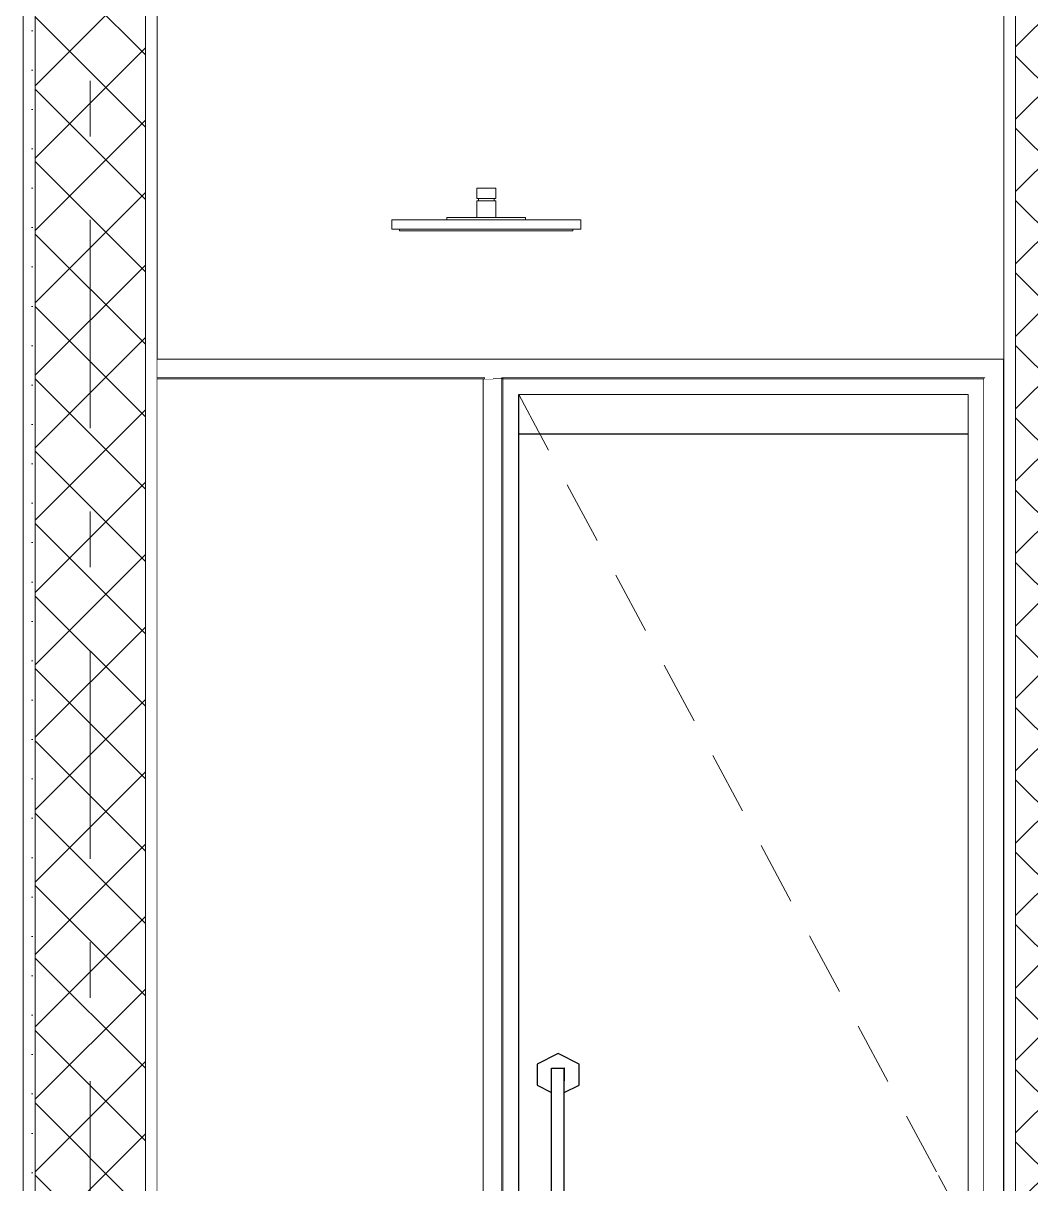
# Model space of a CAD drawing. Header units: millimetres. Extents: x -48147 to 1414029, y -496296 to 18123.
# Drawn here: x 1379623 to 1380901, y -489701 to -488227 of the extents above; entities that cross this region are included whole.
import ezdxf
from ezdxf.enums import TextEntityAlignment as Align

# ---------------------------------------------------------------- set-up
doc = ezdxf.new("R2010")
doc.units = ezdxf.units.MM
doc.header["$MEASUREMENT"] = 0
doc.linetypes.add('Double Dashed', pattern=[546.805537, 264.583325, -105.833328, 70.555556, -105.833328])
doc.linetypes.add('Wipeout_Contour', pattern=[1000, 0, -1000])
for name, color, linetype in [('New_A-15-MG_Structural_Grid_Phase_2', 7, 'Continuous'), ('New_A-25-M_Wall_Int', 7, 'Continuous'), ('New_A-35-M_FFE_Sanitary', 7, 'Continuous')]:
    doc.layers.add(name, color=color, linetype=linetype)
for name, color, linetype, lineweight, true_color in [('New_A-15-MG_Structural_Grid_Phase_2_Pen_No__222', 7, 'Continuous', 13, 0x65af33), ('New_A-25-M_Wall_Int_Pen_No__107', 7, 'Continuous', 15, 0xa6a6a6), ('New_A-35-M_FFE_Sanitary_Pen_No__23', 7, 'Continuous', 30, 0x2a2a2a), ('New_A-35-M_FFE_Sanitary_Pen_No__64', 7, 'Continuous', 20, 0x606060)]:
    doc.layers.add(name, color=color, linetype=linetype, lineweight=lineweight, true_color=true_color)
for name, color, linetype, lineweight in [('New_A-25-M_Wall_Int_Pen_No__1', 7, 'Continuous', 13), ('New_A-35-M_FFE_Sanitary_Pen_No__3', 7, 'Continuous', 18), ('New_A-35-M_FFE_Sanitary_Pen_No__87', 8, 'Continuous', 20)]:
    doc.layers.add(name, color=color, linetype=linetype, lineweight=lineweight)
doc.styles.add('GENERATED_STYLE_2', font='')
doc.styles.get('GENERATED_STYLE_2').set_extended_font_data('Swis721 BT')
pattern_1 = [(45, (1372878.996, -490836.73), (-45.96194, 45.96194), []), (135, (1372878.996, -490836.73), (45.96194, 45.96194), [])]

# ---------------------------------------------------------------- blocks, each defined once
blk = doc.blocks.new('Section Elem_180_2', base_point=(1372879, -490836.7))
at = {"color": 254, "linetype": 'Wipeout_Contour', "lineweight": 0, "ltscale": 5854966.114026876}
blk.add_wipeout([(1379622.7, -487236.7), (1379622.7, -490836.7), (1379637.7, -490836.7), (1379637.7, -487236.7)], dxfattribs=at).dxf.layer = 'New_A-25-M_Wall_Int'
at = {"layer": 'New_A-25-M_Wall_Int_Pen_No__107', "linetype": 'Continuous'}
h = blk.add_hatch(dxfattribs=at)
h.set_pattern_fill('Plaster_0002', color=256, style=0, pattern_type=2)
h.set_pattern_definition([(270, (1372879, -490836.73), (86.6025, 0), [0, -50]), (270, (1372922.3, -490861.73), (86.6025, 0), [0, -50])])
h.paths.add_polyline_path([(1379622.7, -487236.7), (1379622.7, -490836.7), (1379637.7, -490836.7), (1379637.7, -487236.7)])
at = {"layer": 'New_A-25-M_Wall_Int_Pen_No__1', "linetype": 'Continuous'}
blk.add_line((1379622.7, -487236.7), (1379622.7, -490836.7), dxfattribs=at)
at = {"color": 254, "linetype": 'Wipeout_Contour', "lineweight": 0, "ltscale": 5855258.302151413}
blk.add_wipeout([(1379637.7, -490836.7), (1379777.7, -490836.7), (1379777.7, -487236.7), (1379637.7, -487236.7)], dxfattribs=at).dxf.layer = 'New_A-25-M_Wall_Int'
at = {"layer": 'New_A-25-M_Wall_Int_Pen_No__107', "linetype": 'Continuous'}
h = blk.add_hatch(dxfattribs=at)
h.set_pattern_fill('Concrete_Block_0002', color=256, style=0, pattern_type=2)
h.set_pattern_definition(pattern_1)
h.paths.add_polyline_path([(1379637.7, -490836.7), (1379777.7, -490836.7), (1379777.7, -487236.7), (1379637.7, -487236.7)])
at = {"layer": 'New_A-25-M_Wall_Int_Pen_No__1', "linetype": 'Continuous'}
blk.add_line((1379637.7, -487236.7), (1379637.7, -490836.7), dxfattribs=at)
at = {"color": 254, "linetype": 'Wipeout_Contour', "lineweight": 0, "ltscale": 5855550.490576725}
blk.add_wipeout([(1379777.7, -490836.7), (1379792.7, -490836.7), (1379792.7, -487236.7), (1379777.7, -487236.7)], dxfattribs=at).dxf.layer = 'New_A-25-M_Wall_Int'
at = {"layer": 'New_A-25-M_Wall_Int_Pen_No__107', "linetype": 'Continuous'}
h = blk.add_hatch(dxfattribs=at)
h.set_pattern_fill('Plaster_0002', color=256, style=0, pattern_type=2)
h.set_pattern_definition([(270, (1372879, -490836.73), (86.6025, 0), [0, -50]), (270, (1372922.3, -490861.73), (86.6025, 0), [0, -50])])
h.paths.add_polyline_path([(1379777.7, -490836.7), (1379792.7, -490836.7), (1379792.7, -487236.7), (1379777.7, -487236.7)])
at = {"layer": 'New_A-25-M_Wall_Int_Pen_No__1', "linetype": 'Continuous'}
for p, q in [((1379777.7, -487236.7), (1379777.7, -490836.7)), ((1379792.7, -487236.7), (1379792.7, -490836.7))]:
    blk.add_line(p, q, dxfattribs=at)
blk = doc.blocks.new('Section Elem_219_2', base_point=(1372879, -490836.7))
at = {"color": 254, "linetype": 'Wipeout_Contour', "lineweight": 0, "ltscale": 5856806.047472159}
blk.add_wipeout([(1380320.3, -488488.7), (1380305.6, -488488.7), (1380305.6, -488490.7), (1380320.3, -488490.7)], dxfattribs=at).dxf.layer = 'New_A-35-M_FFE_Sanitary'
at = {"color": 254, "linetype": 'Wipeout_Contour', "lineweight": 0, "ltscale": 5856831.890784539}
blk.add_wipeout([(1380314.3, -488476.7), (1380314.3, -488488.7), (1380330.3, -488488.7), (1380330.3, -488476.7)], dxfattribs=at).dxf.layer = 'New_A-35-M_FFE_Sanitary'
at = {"color": 254, "linetype": 'Wipeout_Contour', "lineweight": 0, "ltscale": 5856702.39274313}
blk.add_wipeout([(1380265.3, -488490.7), (1380305.6, -488490.7), (1380305.6, -488488.7), (1380265.3, -488488.7)], dxfattribs=at).dxf.layer = 'New_A-35-M_FFE_Sanitary'
at = {"layer": 'New_A-35-M_FFE_Sanitary_Pen_No__64', "linetype": 'Continuous'}
blk.add_line((1380330.3, -488488.7), (1380330.3, -488476.7), dxfattribs=at)
at = {"color": 254, "linetype": 'Wipeout_Contour', "lineweight": 0, "ltscale": 5856522.808494554}
blk.add_wipeout([(1380210.3, -488490.7), (1380265.3, -488490.7), (1380265.3, -488488.7), (1380210.3, -488488.7)], dxfattribs=at).dxf.layer = 'New_A-35-M_FFE_Sanitary'
at = {"color": 254, "linetype": 'Wipeout_Contour', "lineweight": 0, "ltscale": 5856718.812649708}
blk.add_wipeout([(1380270.3, -488488.7), (1380314.3, -488488.7), (1380314.3, -488476.7), (1380270.3, -488476.7)], dxfattribs=at).dxf.layer = 'New_A-35-M_FFE_Sanitary'
at = {"color": 254, "linetype": 'Wipeout_Contour', "lineweight": 0, "ltscale": 5856315.414685984}
blk.add_wipeout([(1380155.3, -488490.7), (1380210.3, -488490.7), (1380210.3, -488488.7), (1380155.3, -488488.7)], dxfattribs=at).dxf.layer = 'New_A-35-M_FFE_Sanitary'
at = {"layer": 'New_A-35-M_FFE_Sanitary_Pen_No__64', "linetype": 'Continuous'}
for p, q in [((1380330.3, -488476.7), (1380314.3, -488476.7)), ((1380320.3, -488490.7), (1380305.6, -488490.7)), ((1380330.3, -488488.7), (1380314.3, -488488.7)), ((1380320.3, -488490.7), (1380320.3, -488488.7))]:
    blk.add_line(p, q, dxfattribs=at)
at = {"color": 254, "linetype": 'Wipeout_Contour', "lineweight": 0, "ltscale": 5856522.902179426}
blk.add_wipeout([(1380210.3, -488488.7), (1380270.3, -488488.7), (1380270.3, -488476.7), (1380210.3, -488476.7)], dxfattribs=at).dxf.layer = 'New_A-35-M_FFE_Sanitary'
at = {"color": 254, "linetype": 'Wipeout_Contour', "lineweight": 0, "ltscale": 5856135.782321278}
blk.add_wipeout([(1380115.1, -488490.7), (1380155.3, -488490.7), (1380155.3, -488488.7), (1380115.1, -488488.7)], dxfattribs=at).dxf.layer = 'New_A-35-M_FFE_Sanitary'
at = {"layer": 'New_A-35-M_FFE_Sanitary_Pen_No__64', "linetype": 'Continuous'}
for p, q in [((1380314.3, -488476.7), (1380270.3, -488476.7)), ((1380305.6, -488490.7), (1380265.3, -488490.7)), ((1380314.3, -488488.7), (1380270.3, -488488.7))]:
    blk.add_line(p, q, dxfattribs=at)
at = {"color": 254, "linetype": 'Wipeout_Contour', "lineweight": 0, "ltscale": 5856296.654027321}
blk.add_wipeout([(1380150.3, -488488.7), (1380210.3, -488488.7), (1380210.3, -488476.7), (1380150.3, -488476.7)], dxfattribs=at).dxf.layer = 'New_A-35-M_FFE_Sanitary'
at = {"color": 254, "linetype": 'Wipeout_Contour', "lineweight": 0, "ltscale": 5856575.590120832}
blk.add_wipeout([(1380253.6, -488473.7), (1380253.6, -488476.7), (1380260.3, -488476.7), (1380260.3, -488473.7)], dxfattribs=at).dxf.layer = 'New_A-35-M_FFE_Sanitary'
at = {"color": 254, "linetype": 'Wipeout_Contour', "lineweight": 0, "ltscale": 5856032.043242517}
blk.add_wipeout([(1380115.1, -488488.7), (1380100.3, -488488.7), (1380100.3, -488490.7), (1380115.1, -488490.7)], dxfattribs=at).dxf.layer = 'New_A-35-M_FFE_Sanitary'
at = {"layer": 'New_A-35-M_FFE_Sanitary_Pen_No__64', "linetype": 'Continuous'}
for p, q in [((1380270.3, -488488.7), (1380210.3, -488488.7)), ((1380265.3, -488490.7), (1380210.3, -488490.7))]:
    blk.add_line(p, q, dxfattribs=at)
at = {"color": 254, "linetype": 'Wipeout_Contour', "lineweight": 0, "ltscale": 5856100.691203447}
blk.add_wipeout([(1380106.4, -488488.7), (1380150.3, -488488.7), (1380150.3, -488476.7), (1380106.4, -488476.7)], dxfattribs=at).dxf.layer = 'New_A-35-M_FFE_Sanitary'
at = {"color": 254, "linetype": 'Wipeout_Contour', "lineweight": 0, "ltscale": 5856528.474350247}
blk.add_wipeout([(1380235.3, -488476.7), (1380253.6, -488476.7), (1380253.6, -488473.7), (1380235.3, -488473.7)], dxfattribs=at).dxf.layer = 'New_A-35-M_FFE_Sanitary'
at = {"layer": 'New_A-35-M_FFE_Sanitary_Pen_No__64', "linetype": 'Continuous'}
for p, q in [((1380260.3, -488473.7), (1380253.6, -488473.7)), ((1380260.3, -488476.7), (1380260.3, -488473.7)), ((1380155.3, -488490.7), (1380115.1, -488490.7)), ((1380210.3, -488488.7), (1380150.3, -488488.7)), ((1380210.3, -488490.7), (1380155.3, -488490.7))]:
    blk.add_line(p, q, dxfattribs=at)
at = {"color": 254, "linetype": 'Wipeout_Contour', "lineweight": 0, "ltscale": 5855987.521187297}
blk.add_wipeout([(1380106.4, -488476.7), (1380090.3, -488476.7), (1380090.3, -488488.7), (1380106.4, -488488.7)], dxfattribs=at).dxf.layer = 'New_A-35-M_FFE_Sanitary'
at = {"color": 254, "linetype": 'Wipeout_Contour', "lineweight": 0, "ltscale": 5856446.845047735}
blk.add_wipeout([(1380210.3, -488476.7), (1380235.3, -488476.7), (1380235.3, -488473.7), (1380210.3, -488473.7)], dxfattribs=at).dxf.layer = 'New_A-35-M_FFE_Sanitary'
at = {"layer": 'New_A-35-M_FFE_Sanitary_Pen_No__64', "linetype": 'Continuous'}
for p, q in [((1380106.4, -488476.7), (1380090.3, -488476.7)), ((1380090.3, -488488.7), (1380090.3, -488476.7)), ((1380150.3, -488476.7), (1380106.4, -488476.7)), ((1380253.6, -488473.7), (1380235.3, -488473.7)), ((1380106.4, -488488.7), (1380090.3, -488488.7)), ((1380100.3, -488490.7), (1380100.3, -488488.7)), ((1380115.1, -488490.7), (1380100.3, -488490.7)), ((1380150.3, -488488.7), (1380106.4, -488488.7))]:
    blk.add_line(p, q, dxfattribs=at)
at = {"color": 254, "linetype": 'Wipeout_Contour', "lineweight": 0, "ltscale": 5856425.875113416}
blk.add_wipeout([(1380220.7, -488473.7), (1380222.3, -488473.7), (1380222.3, -488452.7), (1380220.7, -488452.7)], dxfattribs=at).dxf.layer = 'New_A-35-M_FFE_Sanitary'
at = {"color": 254, "linetype": 'Wipeout_Contour', "lineweight": 0, "ltscale": 5856352.574823344}
blk.add_wipeout([(1380185.3, -488476.7), (1380210.3, -488476.7), (1380210.3, -488473.7), (1380185.3, -488473.7)], dxfattribs=at).dxf.layer = 'New_A-35-M_FFE_Sanitary'
at = {"color": 254, "linetype": 'Wipeout_Contour', "lineweight": 0, "ltscale": 5856414.567323554}
blk.add_wipeout([(1380216.3, -488473.7), (1380220.7, -488473.7), (1380220.7, -488452.7), (1380216.3, -488452.7)], dxfattribs=at).dxf.layer = 'New_A-35-M_FFE_Sanitary'
at = {"color": 254, "linetype": 'Wipeout_Contour', "lineweight": 0, "ltscale": 5856270.923307633}
blk.add_wipeout([(1380167, -488476.7), (1380185.3, -488476.7), (1380185.3, -488473.7), (1380167, -488473.7)], dxfattribs=at).dxf.layer = 'New_A-35-M_FFE_Sanitary'
at = {"color": 254, "linetype": 'Wipeout_Contour', "lineweight": 0, "ltscale": 5856394.976263388}
blk.add_wipeout([(1380210.3, -488473.7), (1380216.3, -488473.7), (1380216.3, -488452.7), (1380210.3, -488452.7)], dxfattribs=at).dxf.layer = 'New_A-35-M_FFE_Sanitary'
at = {"color": 254, "linetype": 'Wipeout_Contour', "lineweight": 0, "ltscale": 5856223.768853991}
blk.add_wipeout([(1380160.3, -488473.7), (1380160.3, -488476.7), (1380167, -488476.7), (1380167, -488473.7)], dxfattribs=at).dxf.layer = 'New_A-35-M_FFE_Sanitary'
at = {"layer": 'New_A-35-M_FFE_Sanitary_Pen_No__64', "linetype": 'Continuous'}
for p, q in [((1380167, -488473.7), (1380160.3, -488473.7)), ((1380160.3, -488476.7), (1380160.3, -488473.7)), ((1380185.3, -488473.7), (1380167, -488473.7))]:
    blk.add_line(p, q, dxfattribs=at)
at = {"color": 254, "linetype": 'Wipeout_Contour', "lineweight": 0, "ltscale": 5856372.351347681}
blk.add_wipeout([(1380204.3, -488473.7), (1380210.3, -488473.7), (1380210.3, -488452.7), (1380204.3, -488452.7)], dxfattribs=at).dxf.layer = 'New_A-35-M_FFE_Sanitary'
at = {"color": 254, "linetype": 'Wipeout_Contour', "lineweight": 0, "ltscale": 5856402.824210279}
blk.add_wipeout([(1380219, -488452.7), (1380220.3, -488452.7), (1380220.3, -488449.7), (1380219, -488449.7)], dxfattribs=at).dxf.layer = 'New_A-35-M_FFE_Sanitary'
at = {"color": 254, "linetype": 'Wipeout_Contour', "lineweight": 0, "ltscale": 5856352.754904328}
blk.add_wipeout([(1380199.9, -488473.7), (1380204.3, -488473.7), (1380204.3, -488452.7), (1380199.9, -488452.7)], dxfattribs=at).dxf.layer = 'New_A-35-M_FFE_Sanitary'
at = {"color": 254, "linetype": 'Wipeout_Contour', "lineweight": 0, "ltscale": 5856393.401027433}
blk.add_wipeout([(1380215.3, -488452.7), (1380219, -488452.7), (1380219, -488449.7), (1380215.3, -488449.7)], dxfattribs=at).dxf.layer = 'New_A-35-M_FFE_Sanitary'
at = {"layer": 'New_A-35-M_FFE_Sanitary_Pen_No__64', "linetype": 'Continuous'}
for p, q in [((1380235.3, -488473.7), (1380210.3, -488473.7)), ((1380270.3, -488476.7), (1380210.3, -488476.7))]:
    blk.add_line(p, q, dxfattribs=at)
at = {"color": 254, "linetype": 'Wipeout_Contour', "lineweight": 0, "ltscale": 5856341.437778493}
blk.add_wipeout([(1380198.3, -488473.7), (1380199.9, -488473.7), (1380199.9, -488452.7), (1380198.3, -488452.7)], dxfattribs=at).dxf.layer = 'New_A-35-M_FFE_Sanitary'
at = {"color": 254, "linetype": 'Wipeout_Contour', "lineweight": 0, "ltscale": 5856377.075100459}
blk.add_wipeout([(1380210.3, -488452.7), (1380215.3, -488452.7), (1380215.3, -488449.7), (1380210.3, -488449.7)], dxfattribs=at).dxf.layer = 'New_A-35-M_FFE_Sanitary'
at = {"layer": 'New_A-35-M_FFE_Sanitary_Pen_No__64', "linetype": 'Continuous'}
for p, q in [((1380210.3, -488476.7), (1380150.3, -488476.7)), ((1380210.3, -488473.7), (1380185.3, -488473.7))]:
    blk.add_line(p, q, dxfattribs=at)
at = {"color": 254, "linetype": 'Wipeout_Contour', "lineweight": 0, "ltscale": 5856399.18547585}
blk.add_wipeout([(1380220.7, -488449.7), (1380222.3, -488449.7), (1380222.3, -488436.7), (1380220.7, -488436.7)], dxfattribs=at).dxf.layer = 'New_A-35-M_FFE_Sanitary'
at = {"color": 254, "linetype": 'Wipeout_Contour', "lineweight": 0, "ltscale": 5856358.220952481}
blk.add_wipeout([(1380205.3, -488452.7), (1380210.3, -488452.7), (1380210.3, -488449.7), (1380205.3, -488449.7)], dxfattribs=at).dxf.layer = 'New_A-35-M_FFE_Sanitary'
at = {"color": 254, "linetype": 'Wipeout_Contour', "lineweight": 0, "ltscale": 5856387.877634455}
blk.add_wipeout([(1380216.3, -488449.7), (1380220.7, -488449.7), (1380220.7, -488436.7), (1380216.3, -488436.7)], dxfattribs=at).dxf.layer = 'New_A-35-M_FFE_Sanitary'
at = {"color": 254, "linetype": 'Wipeout_Contour', "lineweight": 0, "ltscale": 5856341.890537227}
blk.add_wipeout([(1380201.7, -488452.7), (1380205.3, -488452.7), (1380205.3, -488449.7), (1380201.7, -488449.7)], dxfattribs=at).dxf.layer = 'New_A-35-M_FFE_Sanitary'
at = {"color": 254, "linetype": 'Wipeout_Contour', "lineweight": 0, "ltscale": 5856368.286485003}
blk.add_wipeout([(1380210.3, -488449.7), (1380216.3, -488449.7), (1380216.3, -488436.7), (1380210.3, -488436.7)], dxfattribs=at).dxf.layer = 'New_A-35-M_FFE_Sanitary'
at = {"color": 254, "linetype": 'Wipeout_Contour', "lineweight": 0, "ltscale": 5856332.4595721}
blk.add_wipeout([(1380200.3, -488452.7), (1380201.7, -488452.7), (1380201.7, -488449.7), (1380200.3, -488449.7)], dxfattribs=at).dxf.layer = 'New_A-35-M_FFE_Sanitary'
at = {"layer": 'New_A-35-M_FFE_Sanitary_Pen_No__64', "linetype": 'Continuous'}
for p, q in [((1380222.3, -488436.7), (1380220.7, -488436.7)), ((1380222.3, -488449.7), (1380222.3, -488436.7)), ((1380220.3, -488452.7), (1380220.3, -488449.7)), ((1380222.3, -488449.7), (1380220.7, -488449.7)), ((1380222.3, -488452.7), (1380220.7, -488452.7)), ((1380222.3, -488473.7), (1380222.3, -488452.7))]:
    blk.add_line(p, q, dxfattribs=at)
at = {"color": 254, "linetype": 'Wipeout_Contour', "lineweight": 0, "ltscale": 5856345.661466186}
blk.add_wipeout([(1380204.3, -488449.7), (1380210.3, -488449.7), (1380210.3, -488436.7), (1380204.3, -488436.7)], dxfattribs=at).dxf.layer = 'New_A-35-M_FFE_Sanitary'
at = {"layer": 'New_A-35-M_FFE_Sanitary_Pen_No__64', "linetype": 'Continuous'}
for p, q in [((1380220.7, -488436.7), (1380216.3, -488436.7)), ((1380220.7, -488449.7), (1380216.3, -488449.7)), ((1380220.7, -488452.7), (1380216.3, -488452.7))]:
    blk.add_line(p, q, dxfattribs=at)
at = {"color": 254, "linetype": 'Wipeout_Contour', "lineweight": 0, "ltscale": 5856326.064933524}
blk.add_wipeout([(1380199.9, -488449.7), (1380204.3, -488449.7), (1380204.3, -488436.7), (1380199.9, -488436.7)], dxfattribs=at).dxf.layer = 'New_A-35-M_FFE_Sanitary'
at = {"layer": 'New_A-35-M_FFE_Sanitary_Pen_No__64', "linetype": 'Continuous'}
for p, q in [((1380216.3, -488436.7), (1380210.3, -488436.7)), ((1380216.3, -488449.7), (1380210.3, -488449.7)), ((1380216.3, -488452.7), (1380210.3, -488452.7))]:
    blk.add_line(p, q, dxfattribs=at)
at = {"color": 254, "linetype": 'Wipeout_Contour', "lineweight": 0, "ltscale": 5856314.747756111}
blk.add_wipeout([(1380198.3, -488449.7), (1380199.9, -488449.7), (1380199.9, -488436.7), (1380198.3, -488436.7)], dxfattribs=at).dxf.layer = 'New_A-35-M_FFE_Sanitary'
at = {"layer": 'New_A-35-M_FFE_Sanitary_Pen_No__64', "linetype": 'Continuous'}
for p, q in [((1380199.9, -488436.7), (1380198.3, -488436.7)), ((1380198.3, -488449.7), (1380198.3, -488436.7)), ((1380204.3, -488436.7), (1380199.9, -488436.7)), ((1380210.3, -488436.7), (1380204.3, -488436.7)), ((1380199.9, -488449.7), (1380198.3, -488449.7)), ((1380199.9, -488452.7), (1380198.3, -488452.7)), ((1380198.3, -488473.7), (1380198.3, -488452.7)), ((1380204.3, -488449.7), (1380199.9, -488449.7)), ((1380204.3, -488452.7), (1380199.9, -488452.7)), ((1380200.3, -488452.7), (1380200.3, -488449.7)), ((1380210.3, -488449.7), (1380204.3, -488449.7)), ((1380210.3, -488452.7), (1380204.3, -488452.7))]:
    blk.add_line(p, q, dxfattribs=at)
blk = doc.blocks.new('Section Elem_221_2', base_point=(1372879, -490836.7))
at = {"color": 254, "linetype": 'Wipeout_Contour', "lineweight": 0, "ltscale": 5859658.110548249}
blk.add_wipeout([(1380882.1, -487236.7), (1380867.1, -487236.7), (1380867.1, -490836.7), (1380882.1, -490836.7)], dxfattribs=at).dxf.layer = 'New_A-25-M_Wall_Int'
at = {"layer": 'New_A-25-M_Wall_Int_Pen_No__107', "linetype": 'Continuous'}
h = blk.add_hatch(dxfattribs=at)
h.set_pattern_fill('Plaster_0002', color=256, style=0, pattern_type=2)
h.set_pattern_definition([(270, (1372879, -490836.73), (86.6025, 0), [0, -50]), (270, (1372922.3, -490861.73), (86.6025, 0), [0, -50])])
h.paths.add_polyline_path([(1380882.1, -487236.7), (1380867.1, -487236.7), (1380867.1, -490836.7), (1380882.1, -490836.7)])
at = {"layer": 'New_A-25-M_Wall_Int_Pen_No__1', "linetype": 'Continuous'}
blk.add_line((1380867.1, -487236.7), (1380867.1, -490836.7), dxfattribs=at)
at = {"color": 254, "linetype": 'Wipeout_Contour', "lineweight": 0, "ltscale": 5859950.328052682}
blk.add_wipeout([(1381022.1, -487236.7), (1380882.1, -487236.7), (1380882.1, -490836.7), (1381022.1, -490836.7)], dxfattribs=at).dxf.layer = 'New_A-25-M_Wall_Int'
at = {"layer": 'New_A-25-M_Wall_Int_Pen_No__107', "linetype": 'Continuous'}
h = blk.add_hatch(dxfattribs=at)
h.set_pattern_fill('Concrete_Block_0002', color=256, style=0, pattern_type=2)
h.set_pattern_definition(pattern_1)
h.paths.add_polyline_path([(1381022.1, -487236.7), (1380882.1, -487236.7), (1380882.1, -490836.7), (1381022.1, -490836.7)])
at = {"layer": 'New_A-25-M_Wall_Int_Pen_No__1', "linetype": 'Continuous'}
blk.add_line((1380882.1, -487236.7), (1380882.1, -490836.7), dxfattribs=at)
blk = doc.blocks.new('Section Elem_224_2', base_point=(1372879, -490836.7))
at = {"layer": 'New_A-35-M_FFE_Sanitary_Pen_No__3', "linetype": 'Continuous'}
for p, q in [((1380313.1, -488813.3), (1380351, -488883.8)), ((1380374.6, -488927.8), (1380412.5, -488998.3)), ((1380436.2, -489042.3), (1380474, -489112.8)), ((1380497.7, -489156.9), (1380535.5, -489227.3)), ((1380559.2, -489271.4), (1380597.1, -489341.9)), ((1380620.7, -489385.9), (1380658.6, -489456.4)), ((1380682.3, -489500.4), (1380720.1, -489570.9)), ((1380743.8, -489614.9), (1380781.6, -489685.4))]:
    blk.add_line(p, q, dxfattribs=at)
at = {"color": 254, "linetype": 'Wipeout_Contour', "lineweight": 0, "ltscale": 11716546.105807}
blk.add_wipeout([(1380251.5, -488698.8), (1380251.5, -490822.2), (1380251.6, -490822.2), (1380251.6, -490772.2), (1380251.6, -490772.2), (1380251.6, -488748.8), (1380251.6, -488748.8), (1380251.6, -488698.8)], dxfattribs=at).dxf.layer = 'New_A-35-M_FFE_Sanitary'
at = {"color": 254, "linetype": 'Wipeout_Contour', "lineweight": 0, "ltscale": 5858296.106961378}
blk.add_wipeout([(1380328.3, -489575.4), (1380328.3, -489548.7), (1380328.2, -489548.7), (1380328.2, -489575.4)], dxfattribs=at).dxf.layer = 'New_A-35-M_FFE_Sanitary'
at = {"color": 254, "linetype": 'Wipeout_Contour', "lineweight": 0, "ltscale": 5858229.030567914}
blk.add_wipeout([(1380231.5, -490822.2), (1380251.5, -490822.2), (1380251.5, -488698.8), (1380231.5, -488678.8)], dxfattribs=at).dxf.layer = 'New_A-35-M_FFE_Sanitary'
at = {"color": 254, "linetype": 'Wipeout_Contour', "lineweight": 0, "ltscale": 5858219.004375093}
blk.add_wipeout([(1380328.3, -489548.7), (1380301.6, -489535.3), (1380301.5, -489535.3), (1380328.2, -489548.7)], dxfattribs=at).dxf.layer = 'New_A-35-M_FFE_Sanitary'
at = {"color": 254, "linetype": 'Wipeout_Contour', "lineweight": 0, "ltscale": 5858284.654213095}
blk.add_wipeout([(1380328.2, -489575.4), (1380309.4, -489584.8), (1380309.4, -489584.8), (1380328.3, -489575.4)], dxfattribs=at).dxf.layer = 'New_A-35-M_FFE_Sanitary'
at = {"color": 254, "linetype": 'Wipeout_Contour', "lineweight": 0, "ltscale": 5857915.283014497}
blk.add_wipeout([(1380841.9, -488678.8), (1380231.5, -488678.8), (1380251.5, -488698.8), (1380821.9, -488698.8)], dxfattribs=at).dxf.layer = 'New_A-35-M_FFE_Sanitary'
at = {"color": 254, "linetype": 'Wipeout_Contour', "lineweight": 0, "ltscale": 19039164.40573914}
blk.add_wipeout([(1380301.5, -489535.3), (1380274.8, -489548.7), (1380274.8, -489575.4), (1380293.3, -489584.6), (1380293.3, -489554), (1380309.3, -489554), (1380309.4, -489554), (1380309.5, -489554), (1380309.5, -489570), (1380309.4, -489570), (1380309.4, -489584.8), (1380328.2, -489575.4), (1380328.2, -489548.7)], dxfattribs=at).dxf.layer = 'New_A-35-M_FFE_Sanitary'
at = {"layer": 'New_A-35-M_FFE_Sanitary_Pen_No__23', "linetype": 'Continuous'}
for p, q in [((1380274.8, -489548.7), (1380274.8, -489575.4)), ((1380328.2, -489575.4), (1380328.2, -489548.7)), ((1380328.3, -489575.4), (1380328.3, -489548.7))]:
    blk.add_line(p, q, dxfattribs=at)
at = {"color": 254, "linetype": 'Wipeout_Contour', "lineweight": 0, "ltscale": 7322368.008869739}
blk.add_wipeout([(1380229.6, -490822.2), (1380231.5, -490822.2), (1380231.5, -488678.8), (1380231.6, -488678.8), (1380229.6, -488676.8)], dxfattribs=at).dxf.layer = 'New_A-35-M_FFE_Sanitary'
at = {"color": 254, "linetype": 'Wipeout_Contour', "lineweight": 0, "ltscale": 5860486.096494341}
blk.add_wipeout([(1380841.9, -488678.8), (1380841.9, -490822.2), (1380842, -490822.2), (1380842, -488678.8)], dxfattribs=at).dxf.layer = 'New_A-35-M_FFE_Sanitary'
at = {"color": 254, "linetype": 'Wipeout_Contour', "lineweight": 0, "ltscale": 5858225.190150758}
blk.add_wipeout([(1380309.5, -489570), (1380309.5, -489554), (1380309.4, -489554), (1380309.4, -489570)], dxfattribs=at).dxf.layer = 'New_A-35-M_FFE_Sanitary'
at = {"color": 254, "linetype": 'Wipeout_Contour', "lineweight": 0, "ltscale": 5860454.746879186}
blk.add_wipeout([(1380841.9, -490822.2), (1380841.9, -488678.8), (1380821.9, -488698.8), (1380821.9, -490822.2)], dxfattribs=at).dxf.layer = 'New_A-35-M_FFE_Sanitary'
at = {"color": 254, "linetype": 'Wipeout_Contour', "lineweight": 0, "ltscale": 5858572.803690921}
blk.add_wipeout([(1380309.3, -489554), (1380309.3, -490090.4), (1380309.4, -490090.4), (1380309.4, -489554)], dxfattribs=at).dxf.layer = 'New_A-35-M_FFE_Sanitary'
at = {"layer": 'New_A-35-M_FFE_Sanitary_Pen_No__3', "linetype": 'Continuous'}
blk.add_line((1380784.1, -489690), (1380821.9, -489760.3), dxfattribs=at)
at = {"color": 254, "linetype": 'Wipeout_Contour', "lineweight": 0, "ltscale": 5857901.255351082}
blk.add_wipeout([(1380229.6, -488676.8), (1380231.6, -488678.8), (1380842, -488678.8), (1380844, -488676.8)], dxfattribs=at).dxf.layer = 'New_A-35-M_FFE_Sanitary'
at = {"color": 254, "linetype": 'Wipeout_Contour', "lineweight": 0, "ltscale": 5857962.235020332}
blk.add_wipeout([(1380821.9, -488698.8), (1380251.6, -488698.8), (1380251.6, -488748.8), (1380821.9, -488748.8)], dxfattribs=at).dxf.layer = 'New_A-35-M_FFE_Sanitary'
at = {"color": 254, "linetype": 'Wipeout_Contour', "lineweight": 0, "ltscale": 5858542.4972146}
blk.add_wipeout([(1380293.3, -490090.4), (1380309.3, -490090.4), (1380309.3, -489554), (1380293.3, -489554)], dxfattribs=at).dxf.layer = 'New_A-35-M_FFE_Sanitary'
at = {"layer": 'New_A-35-M_FFE_Sanitary_Pen_No__23', "linetype": 'Continuous'}
for p, q in [((1380251.6, -488748.8), (1380251.6, -488698.8)), ((1380251.6, -490772.2), (1380251.6, -488748.8)), ((1380821.9, -488748.8), (1380251.6, -488748.8)), ((1380301.5, -489535.3), (1380274.8, -489548.7)), ((1380328.2, -489548.7), (1380301.5, -489535.3)), ((1380328.3, -489548.7), (1380301.6, -489535.3)), ((1380293.3, -489554), (1380309.3, -489554)), ((1380293.3, -490090.4), (1380293.3, -489554)), ((1380309.3, -490090.4), (1380309.3, -489554)), ((1380309.5, -489554), (1380309.4, -489554)), ((1380309.4, -490090.4), (1380309.4, -489554)), ((1380309.5, -489570), (1380309.5, -489554)), ((1380274.8, -489575.4), (1380293.3, -489584.6)), ((1380309.5, -489570), (1380309.4, -489570)), ((1380309.4, -489584.8), (1380328.3, -489575.4)), ((1380309.4, -489584.8), (1380328.2, -489575.4))]:
    blk.add_line(p, q, dxfattribs=at)
at = {"layer": 'New_A-35-M_FFE_Sanitary_Pen_No__3', "linetype": 'Continuous'}
blk.add_line((1380251.6, -488698.8), (1380289.4, -488769.3), dxfattribs=at)
at = {"layer": 'New_A-35-M_FFE_Sanitary_Pen_No__87', "linetype": 'Continuous'}
for p, q in [((1380229.6, -490822.2), (1380229.6, -488676.8)), ((1380229.6, -488676.8), (1380844, -488676.8)), ((1380231.6, -488678.8), (1380229.6, -488676.8)), ((1380842, -488678.8), (1380844, -488676.8)), ((1380844, -488676.8), (1380844, -490822.2)), ((1380231.5, -490822.2), (1380231.5, -488678.8)), ((1380231.5, -488678.8), (1380841.9, -488678.8)), ((1380841.9, -488678.8), (1380841.9, -490822.2)), ((1380842, -488678.8), (1380841.9, -488678.8)), ((1380842, -490822.2), (1380842, -488678.8)), ((1380251.5, -488698.8), (1380251.5, -490822.2)), ((1380821.9, -488698.8), (1380251.5, -488698.8)), ((1380821.9, -490822.2), (1380821.9, -488698.8))]:
    blk.add_line(p, q, dxfattribs=at)
blk = doc.blocks.new('Section Elem_225_2', base_point=(1372879, -490836.7))
at = {"color": 254, "linetype": 'Wipeout_Contour', "lineweight": 0, "ltscale": 95191977.34712866}
blk.add_wipeout([(1379792.7, -490352.7), (1379792.7, -490813.7), (1380208.6, -490813.7), (1380208.6, -490811.7), (1380206.6, -490811.7), (1380206.6, -488678.8), (1380208.6, -488678.8), (1380208.6, -488676.8), (1379792.7, -488676.8), (1379792.7, -490220.3), (1379855.9, -490220.3), (1379855.9, -490216.2), (1379927.2, -490216.2), (1379927.2, -490220.3), (1379932.2, -490220.3), (1379932.2, -490216.2), (1380003.6, -490216.2), (1380003.6, -490220.3), (1380008.6, -490220.3), (1380008.6, -490216.2), (1380080, -490216.2), (1380080, -490220.3), (1380085, -490220.3), (1380085, -490216.2), (1380156.4, -490216.2), (1380156.4, -490220.3), (1380188.1, -490220.3), (1380193, -490220.6), (1380197.6, -490222.4), (1380201.5, -490225.5), (1380204.2, -490229.6), (1380205.7, -490234.3), (1380205.7, -490239.2), (1380204.2, -490243.9), (1380201.5, -490248), (1380197.6, -490251), (1380193, -490252.8), (1380188.1, -490253.2), (1380156.4, -490253.2), (1380156.4, -490257.1), (1380085, -490257.1), (1380085, -490253.2), (1380080, -490253.2), (1380080, -490257.1), (1380008.6, -490257.1), (1380008.6, -490253.2), (1380003.6, -490253.2), (1380003.6, -490257.1), (1379932.2, -490257.1), (1379932.2, -490253.2), (1379927.2, -490253.2), (1379927.2, -490257.1), (1379855.9, -490257.1), (1379855.9, -490253.2), (1379855.7, -490253.2), (1379855.7, -490255.2), (1379855.8, -490255.2), (1379854.9, -490269.2), (1379852.2, -490282.9), (1379847.7, -490296.2), (1379841.5, -490308.7), (1379833.7, -490320.4), (1379824.5, -490330.9), (1379814, -490340.1), (1379802.4, -490347.9)], dxfattribs=at).dxf.layer = 'New_A-35-M_FFE_Sanitary'
at = {"layer": 'New_A-35-M_FFE_Sanitary_Pen_No__87', "linetype": 'Continuous'}
for p, q in [((1379792.7, -488676.8), (1380208.6, -488676.8)), ((1380208.6, -488676.8), (1380208.6, -490813.7))]:
    blk.add_line(p, q, dxfattribs=at)
blk = doc.blocks.new('Section Elem_226_2', base_point=(1372879, -490836.7))
at = {"color": 254, "linetype": 'Wipeout_Contour', "lineweight": 0, "ltscale": 8786259.788880046}
blk.add_wipeout([(1380867, -488653.8), (1380219.1, -488653.8), (1380219.1, -488678.8), (1380229.6, -488678.8), (1380229.6, -488676.8), (1380844, -488676.8)], dxfattribs=at).dxf.layer = 'New_A-35-M_FFE_Sanitary'
at = {"layer": 'New_A-35-M_FFE_Sanitary_Pen_No__87', "linetype": 'Continuous'}
for p, q in [((1380219.1, -488653.8), (1380867, -488653.8)), ((1380219.1, -488678.8), (1380231.5, -488678.8))]:
    blk.add_line(p, q, dxfattribs=at)
blk = doc.blocks.new('Section Elem_227_2', base_point=(1372879, -490836.7))
at = {"color": 254, "linetype": 'Wipeout_Contour', "lineweight": 0, "ltscale": 5860534.923046269}
blk.add_wipeout([(1380842, -488678.8), (1380842, -490836.7), (1380867, -490836.7), (1380867, -488653.8)], dxfattribs=at).dxf.layer = 'New_A-35-M_FFE_Sanitary'
at = {"color": 254, "linetype": 'Wipeout_Contour', "lineweight": 0, "ltscale": 5860573.888834865}
blk.add_wipeout([(1380867, -488653.8), (1380867, -490836.7), (1380867.1, -490836.7), (1380867.1, -488653.8)], dxfattribs=at).dxf.layer = 'New_A-35-M_FFE_Sanitary'
at = {"layer": 'New_A-35-M_FFE_Sanitary_Pen_No__87', "linetype": 'Continuous'}
for q in [(1380867.1, -488653.8), (1380867, -490836.7)]:
    blk.add_line((1380867, -488653.8), q, dxfattribs=at)
blk = doc.blocks.new('Section Elem_228_2', base_point=(1372879, -490836.7))
at = {"color": 254, "linetype": 'Wipeout_Contour', "lineweight": 0, "ltscale": 5858127.382637398}
blk.add_wipeout([(1380229.6, -488678.8), (1380206.6, -488678.8), (1380206.6, -490811.7), (1380229.6, -490811.7)], dxfattribs=at).dxf.layer = 'New_A-35-M_FFE_Sanitary'
at = {"layer": 'New_A-35-M_FFE_Sanitary_Pen_No__87', "linetype": 'Continuous'}
for p in [(1380219.1, -488678.8), (1380206.6, -490811.7)]:
    blk.add_line(p, (1380206.6, -488678.8), dxfattribs=at)
blk = doc.blocks.new('Section Elem_378_2', base_point=(1372879, -490836.7))
at = {"color": 254, "linetype": 'Wipeout_Contour', "lineweight": 0, "ltscale": 8784214.519696096}
blk.add_wipeout([(1379792.7, -488676.8), (1380208.6, -488676.8), (1380208.6, -488678.8), (1380219.1, -488678.8), (1380219.1, -488653.8), (1379792.7, -488653.8)], dxfattribs=at).dxf.layer = 'New_A-35-M_FFE_Sanitary'
at = {"layer": 'New_A-35-M_FFE_Sanitary_Pen_No__87', "linetype": 'Continuous'}
for p, q in [((1379792.7, -488653.8), (1380219.1, -488653.8)), ((1379792.7, -488678.8), (1380206.6, -488678.8))]:
    blk.add_line(p, q, dxfattribs=at)
blk = doc.blocks.new('Standard grid marker[3]_2', base_point=(1379707.5, -469432.1))
at = {"layer": 'New_A-15-MG_Structural_Grid_Phase_2_Pen_No__222', "linetype": 'Double Dashed'}
blk.add_line((1379707.5, -470432.1), (1379707.5, -493836.7), dxfattribs=at)
at = {"layer": 'New_A-15-MG_Structural_Grid_Phase_2_Pen_No__222', "style": 'GENERATED_STYLE_2'}
for tag, p in [('AC_MarkerText_1_0', (1379707.5, -469163.7)), ('AC_MarkerText_1_1', (1379707.5, -495068.3))]:
    blk.add_attdef(tag, text='', height=175, rotation=360, dxfattribs=at).set_placement(p, align=Align.MIDDLE_CENTER)

msp = doc.modelspace()

# ---------------------------------------------------------------- block references
at = {"layer": 'New_A-25-M_Wall_Int'}
for name in ['Section Elem_180_2', 'Section Elem_221_2']:
    msp.add_blockref(name, (1372879, -490836.7), dxfattribs=at)
at = {"layer": 'New_A-35-M_FFE_Sanitary'}
for name in ['Section Elem_219_2', 'Section Elem_224_2']:
    msp.add_blockref(name, (1372879, -490836.7), dxfattribs=at)

# ---------------------------------------------------------------- next in the draw order: block references
for name in ['Section Elem_226_2', 'Section Elem_225_2']:
    msp.add_blockref(name, (1372879, -490836.7), dxfattribs=at)

# ---------------------------------------------------------------- next in the draw order: block references
for name in ['Section Elem_227_2', 'Section Elem_228_2']:
    msp.add_blockref(name, (1372879, -490836.7), dxfattribs=at)

# ---------------------------------------------------------------- next in the draw order: block references
msp.add_blockref('Section Elem_378_2', (1372879, -490836.7), dxfattribs=at)

# ---------------------------------------------------------------- next in the draw order: block references
at = {"layer": 'New_A-15-MG_Structural_Grid_Phase_2', "color": 8, "linetype": 'Continuous', "lineweight": 15}
msp.add_blockref('Standard grid marker[3]_2', (1379707.5, -469432.1), dxfattribs=at)

doc.saveas('drawing.dxf')
